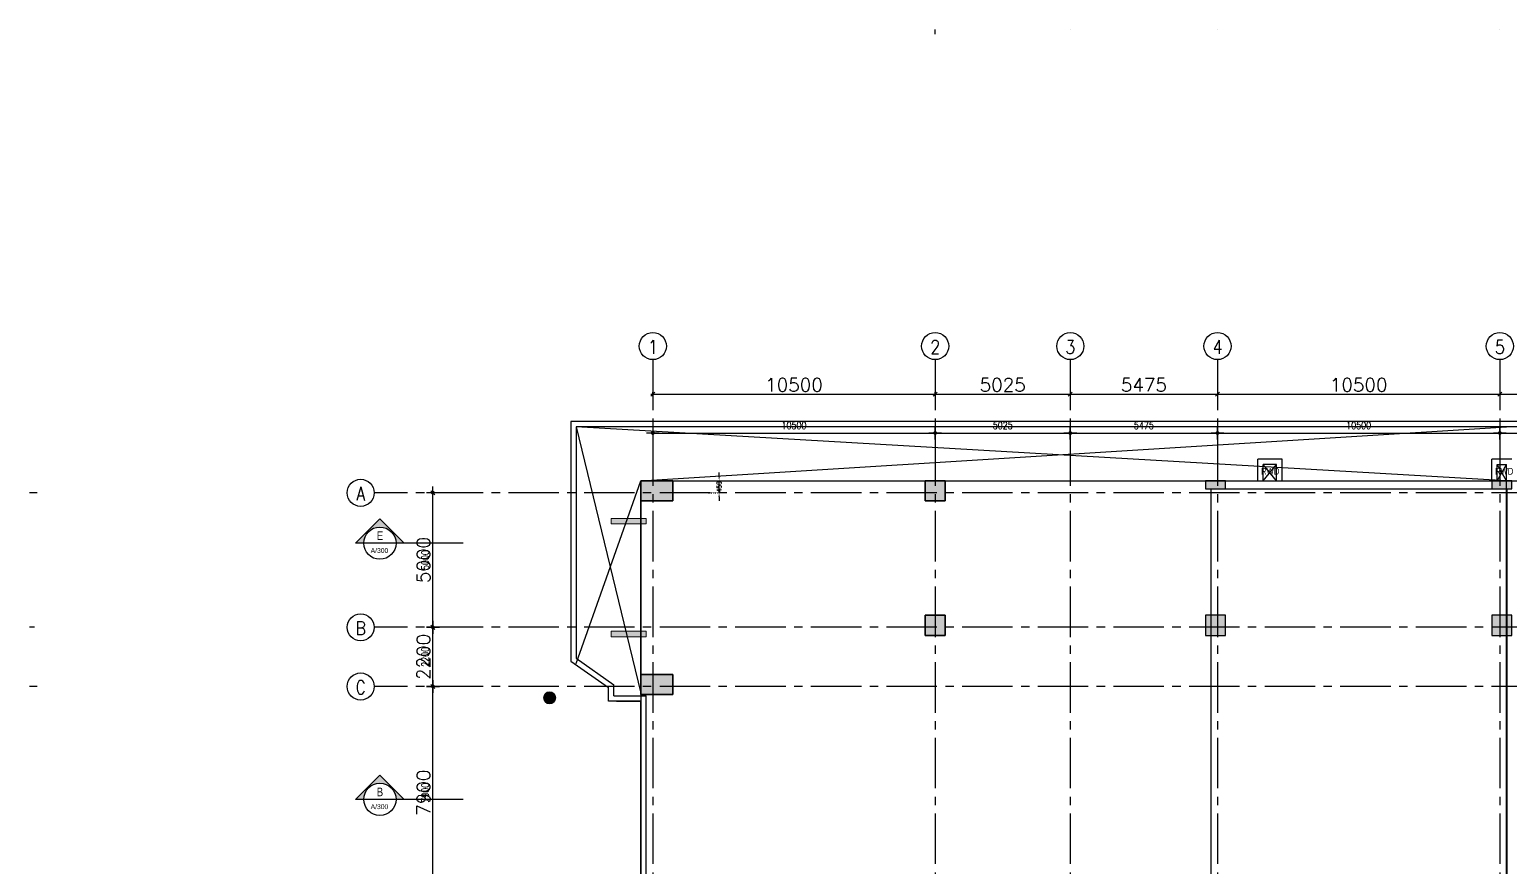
# Model space of a CAD drawing. Header units: millimetres. Extents: x 9951103 to 10069403, y -1438285 to -1363322.
# Drawn here: x 9951103 to 10006100, y -1394396 to -1363322 of the extents above; entities that cross this region are included whole.
import ezdxf
from ezdxf.enums import TextEntityAlignment as Align

# ---------------------------------------------------------------- set-up
doc = ezdxf.new("R2010")
doc.units = ezdxf.units.MM
doc.header["$MEASUREMENT"] = 0
doc.header["$PDMODE"] = 35
doc.linetypes.add('CENTER2', pattern=[1.125, 0.75, -0.125, 0.125, -0.125])
doc.linetypes.add('DOT', pattern=[0.25, 0, -0.25])
for name, color, linetype in [('A-DIM', 3, 'Continuous'), ('A-DIMN-100', 5, 'Continuous'), ('A-ELEV-MDUM', 4, 'Continuous'), ('A-GRID-100', 5, 'CENTER2'), ('A-REFR-SECT', 8, 'Continuous'), ('A-TEXT-NOTE-100', 4, 'Continuous'), ('A-WALL-MSNY', 3, 'Continuous'), ('BEAMSZ', 3, 'Continuous'), ('Footing Nos', 1, 'Continuous'), ('hatch', 8, 'Continuous'), ('S-BEAM', 6, 'Continuous'), ('S-COL', 200, 'Continuous'), ('S-CUTOUT', 11, 'Continuous'), ('S-GRID', 8, 'CENTER2'), ('S-HATH-CONC', 253, 'Continuous'), ('S-MIS', 8, 'Continuous')]:
    doc.layers.add(name, color=color, linetype=linetype)
doc.layers.add('STR COL', color=200, linetype='Continuous', lineweight=15)
doc.layers.add('STR HATCH', color=25, linetype='Continuous', lineweight=15)
doc.styles.add('ARIAL', font='arial.ttf', dxfattribs={"width": 0.8})
doc.styles.add('RomanS', font='romans.shx')
doc.styles.add('ROMANS-TITLE', font='ROMANS.shx', dxfattribs={"width": 0.8})
doc.styles.get("Standard").update_dxf_attribs({"font": 'arial.ttf'})
doc.dimstyles.new('A-100-DIM-INT', dxfattribs={"dimscale": 100, "dimtxt": 1.8, "dimasz": 1.5, "dimexe": 0, "dimexo": 0, "dimgap": 1, "dimtad": 0, "dimdec": 0, "dimdsep": 46, "dimtxsty": 'ROMANS-TITLE', "dimcen": 0.025, "dimclrd": 8, "dimclre": 8, "dimclrt": 7, "dimazin": 2, "dimtfac": 1, "dimtdec": 0, "dimtix": 1, "dimtmove": 2, "dimatfit": 3, "dimfxl": 1, "dimtolj": 1, "dimtzin": 0, "dimarcsym": 0})
doc.dimstyles.new('A-150-DIM-EXT', dxfattribs={"dimscale": 150, "dimtxt": 1.8, "dimasz": 0.008, "dimexe": 100, "dimexo": 100, "dimgap": 1, "dimtad": 1, "dimdec": 0, "dimdsep": 46, "dimtxsty": 'ROMANS-TITLE', "dimblk1": 'WSA-DOT-100', "dimblk2": 'WSA-DOT-100', "dimsah": 1, "dimcen": 0.025, "dimse1": 1, "dimse2": 1, "dimclrd": 5, "dimclre": 5, "dimclrt": 7, "dimazin": 2, "dimtfac": 1, "dimtdec": 0, "dimtix": 1, "dimtmove": 2, "dimatfit": 3, "dimldrblk": 'WSA-DOT-100', "dimfxl": 1, "dimtolj": 1, "dimtzin": 0, "dimarcsym": 0})
doc.dimstyles.new('SECDIM', dxfattribs={"dimtxt": 250, "dimasz": 150, "dimexe": 75, "dimexo": 100, "dimgap": 100, "dimtad": 1, "dimdec": 0, "dimzin": 0, "dimdsep": 46, "dimtxsty": 'RomanS', "dimblk1": 'OBLIQUE', "dimblk2": 'OBLIQUE', "dimsah": 1, "dimcen": 0, "dimdle": 75, "dimclrd": 8, "dimclre": 8, "dimclrt": 3, "dimadec": 0, "dimazin": 0, "dimtfac": 1, "dimtdec": 0, "dimtofl": 0, "dimtmove": 2, "dimatfit": 3, "dimldrblk": 'OBLIQUE', "dimfxl": 1, "dimtolj": 1, "dimtzin": 0, "dimarcsym": 0})

# ---------------------------------------------------------------- blocks, each defined once
blk = doc.blocks.new('A-SEC-REF-ARROW-1')
at = {"layer": 'A-REFR-SECT'}
h = blk.add_hatch(color=8, dxfattribs=at)
edge = h.paths.add_edge_path()
edge.add_line((0, 904), (0, 600))
edge.add_ellipse((0, 0), major_axis=(424, 424), ratio=1, start_angle=45, end_angle=135)
edge.add_ellipse((0, 0), major_axis=(424, 424), ratio=1, start_angle=135, end_angle=225)
edge.add_line((0, -600), (0, -904))
edge.add_line((0, -904), (-904, 0))
edge.add_line((-904, 0), (0, 904))
at = {"layer": 'A-REFR-SECT', "color": 8, "linetype": 'Continuous', "ltscale": 100}
for p, q in [((-904, 0), (0, 904)), ((0, 904), (0, 600)), ((0, -904), (-904, 0)), ((0, -600), (0, -904))]:
    blk.add_line(p, q, dxfattribs=at)
at = {"layer": 'A-REFR-SECT', "color": 8, "linetype": 'Continuous'}
blk.add_circle((0, 0), 600, dxfattribs=at)
blk = doc.blocks.new('A-SEC-REF-1')
at = {"layer": 'A-REFR-SECT', "ltscale": 800}
blk.add_line((-600, 0), (600, 0), dxfattribs=at)
at = {"layer": 'A-REFR-SECT', "color": 4, "linetype": 'Continuous', "style": 'ARIAL', "width": 0.8}
for tag, height, p in [('SECTION-LETTER', 320, (-1, 276)), ('DRAWING-REF', 180, (15, -270))]:
    blk.add_attdef(tag, text='', height=height, dxfattribs=at).set_placement(p, align=Align.MIDDLE)
blk = doc.blocks.new('*D131')
at = {"layer": 'Defpoints', "color": 0}
for p in [(9976345, -1380094), (9976746, -1380094), (9976345, -1380543)]:
    blk.add_point(p, dxfattribs=at)
at = {"layer": 'Footing Nos', "color": 8, "lineweight": -2}
for p, q in [((9976746, -1379944), (9976746, -1379794)), ((9976746, -1380543), (9976746, -1380094)), ((9976746, -1380693), (9976746, -1380843))]:
    blk.add_line(p, q, dxfattribs=at)
at = {"layer": 'Footing Nos', "color": 8, "linetype": 'DOT', "lineweight": -2}
for p, q in [((9976345, -1380094), (9976746, -1380094)), ((9976345, -1380543), (9976746, -1380543))]:
    blk.add_line(p, q, dxfattribs=at)
at = {"layer": 'Footing Nos', "color": 8}
for points in [[(9976721, -1379944), (9976771, -1379944), (9976746, -1380094)], [(9976771, -1380693), (9976721, -1380693), (9976746, -1380543)]]:
    blk.add_solid(points, dxfattribs=at)
at = {"layer": 'Footing Nos', "color": 7, "insert": (9976746, -1380319), "char_height": 180, "attachment_point": 5, "rotation": 90, "style": 'ROMANS-TITLE'}
blk.add_mtext('\\A1;450', dxfattribs=at)
blk = doc.blocks.new('WSA-DOT-100')
at = {"layer": 'A-DIMN-100', "color": 5}
for p, q in [((-200, 0), (200, 0)), ((0, -200), (0, 200))]:
    blk.add_line(p, q, dxfattribs=at)
at = {"layer": 'A-DIMN-100', "color": 1, "const_width": 60}
blk.add_lwpolyline([(-30, 0, 1), (30, 0, 1)], format="xyb", close=True, dxfattribs=at)
blk = doc.blocks.new('*D100')
at = {"layer": 'Defpoints', "color": 0}
for p in [(11369, 51833), (21869, 52002), (21869, 51833)]:
    blk.add_point(p, dxfattribs=at)
at = {"layer": 'S-HATH-CONC', "color": 8, "lineweight": -2}
for p, q in [((21869, 66833), (21869, 67002)), ((11370, 52002), (21868, 52002))]:
    blk.add_line(p, q, dxfattribs=at)
at = {"layer": 'S-HATH-CONC', "color": 8, "lineweight": -2, "xscale": 1.2, "yscale": 1.2, "zscale": 1.2, "rotation": 180}
blk.add_blockref('WSA-DOT-100', (11369, 52002), dxfattribs=at)
at = {"layer": 'S-HATH-CONC', "color": 8, "lineweight": -2, "xscale": 1.2, "yscale": 1.2, "zscale": 1.2}
blk.add_blockref('WSA-DOT-100', (21869, 52002), dxfattribs=at)
at = {"layer": 'S-HATH-CONC', "color": 8, "insert": (16619, 52287), "char_height": 270, "attachment_point": 5, "style": 'ROMANS-TITLE'}
blk.add_mtext('\\A1;10500', dxfattribs=at)
blk = doc.blocks.new('*D101')
at = {"layer": 'Defpoints', "color": 0}
for p in [(21869, 51833), (26894, 52002), (26894, 52002)]:
    blk.add_point(p, dxfattribs=at)
at = {"layer": 'S-HATH-CONC', "color": 8, "lineweight": -2}
for p, q in [((26894, 67002), (26894, 67002)), ((21870, 52002), (26893, 52002))]:
    blk.add_line(p, q, dxfattribs=at)
at = {"layer": 'S-HATH-CONC', "color": 8, "lineweight": -2, "xscale": 1.2, "yscale": 1.2, "zscale": 1.2, "rotation": 180}
blk.add_blockref('WSA-DOT-100', (21869, 52002), dxfattribs=at)
at = {"layer": 'S-HATH-CONC', "color": 8, "lineweight": -2, "xscale": 1.2, "yscale": 1.2, "zscale": 1.2}
blk.add_blockref('WSA-DOT-100', (26894, 52002), dxfattribs=at)
at = {"layer": 'S-HATH-CONC', "color": 8, "insert": (24382, 52287), "char_height": 270, "attachment_point": 5, "style": 'ROMANS-TITLE'}
blk.add_mtext('\\A1;5025', dxfattribs=at)
blk = doc.blocks.new('*D102')
at = {"layer": 'Defpoints', "color": 0}
for p in [(26894, 52002), (32369, 52002), (32369, 52002)]:
    blk.add_point(p, dxfattribs=at)
at = {"layer": 'S-HATH-CONC', "color": 8, "lineweight": -2}
for p, q in [((32369, 67002), (32369, 67002)), ((26895, 52002), (32368, 52002))]:
    blk.add_line(p, q, dxfattribs=at)
at = {"layer": 'S-HATH-CONC', "color": 8, "lineweight": -2, "xscale": 1.2, "yscale": 1.2, "zscale": 1.2, "rotation": 180}
blk.add_blockref('WSA-DOT-100', (26894, 52002), dxfattribs=at)
at = {"layer": 'S-HATH-CONC', "color": 8, "lineweight": -2, "xscale": 1.2, "yscale": 1.2, "zscale": 1.2}
blk.add_blockref('WSA-DOT-100', (32369, 52002), dxfattribs=at)
at = {"layer": 'S-HATH-CONC', "color": 8, "insert": (29632, 52287), "char_height": 270, "attachment_point": 5, "style": 'ROMANS-TITLE'}
blk.add_mtext('\\A1;5475', dxfattribs=at)
blk = doc.blocks.new('*D103')
at = {"layer": 'Defpoints', "color": 0}
for p in [(32369, 52002), (42869, 52002), (42869, 52002)]:
    blk.add_point(p, dxfattribs=at)
at = {"layer": 'S-HATH-CONC', "color": 8, "lineweight": -2}
for p, q in [((42869, 67002), (42869, 67002)), ((32370, 52002), (42868, 52002))]:
    blk.add_line(p, q, dxfattribs=at)
at = {"layer": 'S-HATH-CONC', "color": 8, "lineweight": -2, "xscale": 1.2, "yscale": 1.2, "zscale": 1.2, "rotation": 180}
blk.add_blockref('WSA-DOT-100', (32369, 52002), dxfattribs=at)
at = {"layer": 'S-HATH-CONC', "color": 8, "lineweight": -2, "xscale": 1.2, "yscale": 1.2, "zscale": 1.2}
blk.add_blockref('WSA-DOT-100', (42869, 52002), dxfattribs=at)
at = {"layer": 'S-HATH-CONC', "color": 8, "insert": (37619, 52287), "char_height": 270, "attachment_point": 5, "style": 'ROMANS-TITLE'}
blk.add_mtext('\\A1;10500', dxfattribs=at)
blk = doc.blocks.new('*D104')
at = {"layer": 'Defpoints', "color": 0}
for p in [(42869, 52002), (53369, 52002), (53369, 52002)]:
    blk.add_point(p, dxfattribs=at)
at = {"layer": 'S-HATH-CONC', "color": 8, "lineweight": -2}
for p, q in [((53369, 67002), (53369, 67002)), ((42871, 52002), (53368, 52002))]:
    blk.add_line(p, q, dxfattribs=at)
at = {"layer": 'S-HATH-CONC', "color": 8, "lineweight": -2, "xscale": 1.2, "yscale": 1.2, "zscale": 1.2, "rotation": 180}
blk.add_blockref('WSA-DOT-100', (42869, 52002), dxfattribs=at)
at = {"layer": 'S-HATH-CONC', "color": 8, "lineweight": -2, "xscale": 1.2, "yscale": 1.2, "zscale": 1.2}
blk.add_blockref('WSA-DOT-100', (53369, 52002), dxfattribs=at)
at = {"layer": 'S-HATH-CONC', "color": 8, "insert": (48119, 52287), "char_height": 270, "attachment_point": 5, "style": 'ROMANS-TITLE'}
blk.add_mtext('\\A1;10500', dxfattribs=at)
blk = doc.blocks.new('*D110')
at = {"layer": 'Defpoints', "color": 0}
for p in [(3191, 42580), (3477, 42580), (3160, 34680)]:
    blk.add_point(p, dxfattribs=at)
at = {"layer": 'S-HATH-CONC', "color": 8, "lineweight": -2}
for p, q in [((-11523, 42580), (-11809, 42580)), ((3191, 34681), (3191, 42579))]:
    blk.add_line(p, q, dxfattribs=at)
at = {"layer": 'S-HATH-CONC', "color": 8, "lineweight": -2, "xscale": 1.2, "yscale": 1.2, "zscale": 1.2}
for p, rotation in [((3191, 42580), 90), ((3191, 34680), 270)]:
    blk.add_blockref('WSA-DOT-100', p, dxfattribs=dict(at, rotation=rotation))
at = {"layer": 'S-HATH-CONC', "color": 8, "insert": (2906, 38630), "char_height": 270, "attachment_point": 5, "rotation": 90, "style": 'ROMANS-TITLE'}
blk.add_mtext('\\A1;7900', dxfattribs=at)
blk = doc.blocks.new('*D111')
at = {"layer": 'Defpoints', "color": 0}
for p in [(3191, 44780), (3372, 44780), (3477, 42580)]:
    blk.add_point(p, dxfattribs=at)
at = {"layer": 'S-HATH-CONC', "color": 8, "lineweight": -2}
for p, q in [((-11628, 44780), (-11809, 44780)), ((3191, 42582), (3191, 44779))]:
    blk.add_line(p, q, dxfattribs=at)
at = {"layer": 'S-HATH-CONC', "color": 8, "lineweight": -2, "xscale": 1.2, "yscale": 1.2, "zscale": 1.2}
for p, rotation in [((3191, 44780), 90), ((3191, 42580), 270)]:
    blk.add_blockref('WSA-DOT-100', p, dxfattribs=dict(at, rotation=rotation))
at = {"layer": 'S-HATH-CONC', "color": 8, "insert": (2906, 43680), "char_height": 270, "attachment_point": 5, "rotation": 90, "style": 'ROMANS-TITLE'}
blk.add_mtext('\\A1;2200', dxfattribs=at)
blk = doc.blocks.new('*D112')
at = {"layer": 'Defpoints', "color": 0}
for p in [(3191, 49780), (3477, 49780), (3372, 44780)]:
    blk.add_point(p, dxfattribs=at)
at = {"layer": 'S-HATH-CONC', "color": 8, "lineweight": -2}
for p, q in [((-11523, 49780), (-11809, 49780)), ((3191, 44782), (3191, 49779))]:
    blk.add_line(p, q, dxfattribs=at)
at = {"layer": 'S-HATH-CONC', "color": 8, "lineweight": -2, "xscale": 1.2, "yscale": 1.2, "zscale": 1.2}
for p, rotation in [((3191, 49780), 90), ((3191, 44780), 270)]:
    blk.add_blockref('WSA-DOT-100', p, dxfattribs=dict(at, rotation=rotation))
at = {"layer": 'S-HATH-CONC', "color": 8, "insert": (2906, 47280), "char_height": 270, "attachment_point": 5, "rotation": 90, "style": 'ROMANS-TITLE'}
blk.add_mtext('\\A1;5000', dxfattribs=at)
blk = doc.blocks.new('_Oblique')
at = {"color": 0, "linetype": 'ByBlock', "lineweight": -2}
blk.add_line((-0.5, -0.5), (0.5, 0.5), dxfattribs=at)
blk = doc.blocks.new('*D132')
at = {"layer": 'A-DIM', "color": 8, "linetype": 'ByBlock', "lineweight": -2, "ltscale": 4}
for p, q in [((11294, 53443), (21944, 53443)), ((11369, 53375), (11369, 53518)), ((21869, 53375), (21869, 53518))]:
    blk.add_line(p, q, dxfattribs=at)
at = {"layer": 'Defpoints', "color": 0}
for p in [(21869, 53443), (11369, 53275), (21869, 53275)]:
    blk.add_point(p, dxfattribs=at)
at = {"layer": 'A-DIM', "color": 8, "lineweight": -2, "xscale": 150, "yscale": 150, "zscale": 150, "rotation": 180}
blk.add_blockref('_Oblique', (11369, 53443), dxfattribs=at)
at = {"layer": 'A-DIM', "color": 8, "lineweight": -2, "xscale": 150, "yscale": 150, "zscale": 150}
blk.add_blockref('_Oblique', (21869, 53443), dxfattribs=at)
at = {"layer": 'A-DIM', "color": 8, "insert": (16619, 53793), "char_height": 500, "attachment_point": 5, "style": 'RomanS'}
blk.add_mtext('\\A1;10500', dxfattribs=at)
blk = doc.blocks.new('*D133')
at = {"layer": 'A-DIM', "color": 8, "linetype": 'ByBlock', "lineweight": -2, "ltscale": 4}
for p, q in [((21794, 53443), (26969, 53443)), ((21869, 53375), (21869, 53518)), ((26894, 53543), (26894, 53518))]:
    blk.add_line(p, q, dxfattribs=at)
at = {"layer": 'Defpoints', "color": 0}
for p in [(26894, 53443), (26894, 53443), (21869, 53275)]:
    blk.add_point(p, dxfattribs=at)
at = {"layer": 'A-DIM', "color": 8, "lineweight": -2, "xscale": 150, "yscale": 150, "zscale": 150, "rotation": 180}
blk.add_blockref('_Oblique', (21869, 53443), dxfattribs=at)
at = {"layer": 'A-DIM', "color": 8, "lineweight": -2, "xscale": 150, "yscale": 150, "zscale": 150}
blk.add_blockref('_Oblique', (26894, 53443), dxfattribs=at)
at = {"layer": 'A-DIM', "color": 8, "insert": (24382, 53793), "char_height": 500, "attachment_point": 5, "style": 'RomanS'}
blk.add_mtext('\\A1;5025', dxfattribs=at)
blk = doc.blocks.new('*D134')
at = {"layer": 'A-DIM', "color": 8, "linetype": 'ByBlock', "lineweight": -2, "ltscale": 4}
for p, q in [((26819, 53443), (32444, 53443)), ((26894, 53543), (26894, 53518)), ((32369, 53543), (32369, 53518))]:
    blk.add_line(p, q, dxfattribs=at)
at = {"layer": 'Defpoints', "color": 0}
for p in [(26894, 53443), (32369, 53443), (32369, 53443)]:
    blk.add_point(p, dxfattribs=at)
at = {"layer": 'A-DIM', "color": 8, "lineweight": -2, "xscale": 150, "yscale": 150, "zscale": 150, "rotation": 180}
blk.add_blockref('_Oblique', (26894, 53443), dxfattribs=at)
at = {"layer": 'A-DIM', "color": 8, "lineweight": -2, "xscale": 150, "yscale": 150, "zscale": 150}
blk.add_blockref('_Oblique', (32369, 53443), dxfattribs=at)
at = {"layer": 'A-DIM', "color": 8, "insert": (29632, 53793), "char_height": 500, "attachment_point": 5, "style": 'RomanS'}
blk.add_mtext('\\A1;5475', dxfattribs=at)
blk = doc.blocks.new('*D135')
at = {"layer": 'A-DIM', "color": 8, "linetype": 'ByBlock', "lineweight": -2, "ltscale": 4}
for p, q in [((32294, 53443), (42944, 53443)), ((32369, 53543), (32369, 53518)), ((42869, 53543), (42869, 53518))]:
    blk.add_line(p, q, dxfattribs=at)
at = {"layer": 'Defpoints', "color": 0}
for p in [(32369, 53443), (42869, 53443), (42869, 53443)]:
    blk.add_point(p, dxfattribs=at)
at = {"layer": 'A-DIM', "color": 8, "lineweight": -2, "xscale": 150, "yscale": 150, "zscale": 150, "rotation": 180}
blk.add_blockref('_Oblique', (32369, 53443), dxfattribs=at)
at = {"layer": 'A-DIM', "color": 8, "lineweight": -2, "xscale": 150, "yscale": 150, "zscale": 150}
blk.add_blockref('_Oblique', (42869, 53443), dxfattribs=at)
at = {"layer": 'A-DIM', "color": 8, "insert": (37619, 53793), "char_height": 500, "attachment_point": 5, "style": 'RomanS'}
blk.add_mtext('\\A1;10500', dxfattribs=at)
blk = doc.blocks.new('*D136')
at = {"layer": 'A-DIM', "color": 8, "linetype": 'ByBlock', "lineweight": -2, "ltscale": 4}
for p, q in [((42794, 53443), (53444, 53443)), ((42869, 53543), (42869, 53518)), ((53369, 53543), (53369, 53518))]:
    blk.add_line(p, q, dxfattribs=at)
at = {"layer": 'Defpoints', "color": 0}
for p in [(42869, 53443), (53369, 53443), (53369, 53443)]:
    blk.add_point(p, dxfattribs=at)
at = {"layer": 'A-DIM', "color": 8, "lineweight": -2, "xscale": 150, "yscale": 150, "zscale": 150, "rotation": 180}
blk.add_blockref('_Oblique', (42869, 53443), dxfattribs=at)
at = {"layer": 'A-DIM', "color": 8, "lineweight": -2, "xscale": 150, "yscale": 150, "zscale": 150}
blk.add_blockref('_Oblique', (53369, 53443), dxfattribs=at)
at = {"layer": 'A-DIM', "color": 8, "insert": (48119, 53793), "char_height": 500, "attachment_point": 5, "style": 'RomanS'}
blk.add_mtext('\\A1;10500', dxfattribs=at)
blk = doc.blocks.new('*D142')
at = {"layer": 'A-DIM', "color": 8, "linetype": 'ByBlock', "lineweight": -2, "ltscale": 4}
for p, q in [((3377, 42580), (3116, 42580)), ((3191, 34605), (3191, 42655)), ((3260, 34680), (3266, 34680))]:
    blk.add_line(p, q, dxfattribs=at)
at = {"layer": 'Defpoints', "color": 0}
for p in [(3191, 42580), (3477, 42580), (3160, 34680)]:
    blk.add_point(p, dxfattribs=at)
at = {"layer": 'A-DIM', "color": 8, "lineweight": -2, "xscale": 150, "yscale": 150, "zscale": 150}
for p, rotation in [((3191, 42580), 90), ((3191, 34680), 270)]:
    blk.add_blockref('_Oblique', p, dxfattribs=dict(at, rotation=rotation))
at = {"layer": 'A-DIM', "color": 8, "insert": (2841, 38630), "char_height": 500, "attachment_point": 5, "rotation": 90, "style": 'RomanS'}
blk.add_mtext('\\A1;7900', dxfattribs=at)
blk = doc.blocks.new('*D143')
at = {"layer": 'A-DIM', "color": 8, "linetype": 'ByBlock', "lineweight": -2, "ltscale": 4}
for p, q in [((3272, 44780), (3116, 44780)), ((3191, 42505), (3191, 44855)), ((3377, 42580), (3116, 42580))]:
    blk.add_line(p, q, dxfattribs=at)
at = {"layer": 'Defpoints', "color": 0}
for p in [(3191, 44780), (3372, 44780), (3477, 42580)]:
    blk.add_point(p, dxfattribs=at)
at = {"layer": 'A-DIM', "color": 8, "lineweight": -2, "xscale": 150, "yscale": 150, "zscale": 150}
for p, rotation in [((3191, 44780), 90), ((3191, 42580), 270)]:
    blk.add_blockref('_Oblique', p, dxfattribs=dict(at, rotation=rotation))
at = {"layer": 'A-DIM', "color": 8, "insert": (2841, 43680), "char_height": 500, "attachment_point": 5, "rotation": 90, "style": 'RomanS'}
blk.add_mtext('\\A1;2200', dxfattribs=at)
blk = doc.blocks.new('*D144')
at = {"layer": 'A-DIM', "color": 8, "linetype": 'ByBlock', "lineweight": -2, "ltscale": 4}
for p, q in [((3377, 49780), (3116, 49780)), ((3191, 44705), (3191, 49855)), ((3272, 44780), (3116, 44780))]:
    blk.add_line(p, q, dxfattribs=at)
at = {"layer": 'Defpoints', "color": 0}
for p in [(3191, 49780), (3477, 49780), (3372, 44780)]:
    blk.add_point(p, dxfattribs=at)
at = {"layer": 'A-DIM', "color": 8, "lineweight": -2, "xscale": 150, "yscale": 150, "zscale": 150}
for p, rotation in [((3191, 49780), 90), ((3191, 44780), 270)]:
    blk.add_blockref('_Oblique', p, dxfattribs=dict(at, rotation=rotation))
at = {"layer": 'A-DIM', "color": 8, "insert": (2841, 47280), "char_height": 500, "attachment_point": 5, "rotation": 90, "style": 'RomanS'}
blk.add_mtext('\\A1;5000', dxfattribs=at)
blk = doc.blocks.new('A$C5ABE449E')
at = {"layer": 'STR HATCH'}
blk.add_hatch(color=8, dxfattribs=at).paths.add_polyline_path([(75, 75), (825, 75), (825, 825), (75, 825)])
at = {"layer": 'STR COL', "color": 8}
blk.add_lwpolyline([(75, 75), (825, 75), (825, 825), (75, 825)], close=True, dxfattribs=at)
blk = doc.blocks.new('A$C2C6B63A1')
at = {"layer": 'STR HATCH'}
blk.add_hatch(color=256, dxfattribs=at).paths.add_polyline_path([(0, 75), (1200, 75), (1200, 825), (0, 825)])
at = {"layer": 'STR COL'}
blk.add_lwpolyline([(0, 75), (1200, 75), (1200, 825), (0, 825)], close=True, dxfattribs=at)
blk = doc.blocks.new('REV COL LAYOUT')
at = {"layer": 'STR HATCH'}
for points in [[(24388, 7772), (25138, 7772), (25138, 8072), (24388, 8072)], [(35038, 7772), (35788, 7772), (35788, 8072), (35038, 8072)], [(2288, 6673), (3588, 6673), (3588, 6473), (2288, 6473)], [(2288, 2473), (3588, 2473), (3588, 2273), (2288, 2273)]]:
    blk.add_hatch(color=8, dxfattribs=at).paths.add_polyline_path(points)
h = blk.add_hatch(color=8, dxfattribs=at)
edge = h.paths.add_edge_path()
edge.add_arc((0, 0), 225, 0, 360)
at = {"layer": 'STR COL', "color": 8}
for points in [[(24388, 7772), (25138, 7772), (25138, 8072), (24388, 8072)], [(35038, 7772), (35788, 7772), (35788, 8072), (35038, 8072)], [(2288, 6673), (3588, 6673), (3588, 6473), (2288, 6473)], [(2288, 2473), (3588, 2473), (3588, 2273), (2288, 2273)]]:
    blk.add_lwpolyline(points, close=True, dxfattribs=at)
blk.add_circle((0, 0), 225, dxfattribs=at)
at = {"layer": 'A-WALL-MSNY', "color": 8}
for p in [(3388, 7247), (3388, 47)]:
    blk.add_blockref('A$C2C6B63A1', p, dxfattribs=at)
at = {"layer": 'hatch', "color": 8}
for p in [(13888, 7247), (13886, 2247), (24311, 2247), (34962, 2247)]:
    blk.add_blockref('A$C5ABE449E', p, dxfattribs=at)
blk = doc.blocks.new('A$C1FD4616B')
at = {"layer": 'S-MIS', "color": 8}
for p, q in [((67716, 64019), (-634, 64019)), ((-634, 64019), (-634, 55116)), ((67516, 63819), (-434, 63819)), ((-434, 63819), (-434, 55220)), ((-634, 55116), (766, 54130)), ((-434, 55220), (966, 54234)), ((766, 53619), (766, 54130)), ((966, 53819), (966, 54234)), ((1966, 53619), (766, 53619)), ((966, 53819), (2166, 53819)), ((1066, 53619), (1966, 53619)), ((1966, 26620), (1966, 53619)), ((2166, 26420), (2166, 53819))]:
    blk.add_line(p, q, dxfattribs=at)
blk = doc.blocks.new('A$C3E527FA5')
at = {"layer": 'S-HATH-CONC'}
for points in [[(42569.4, 49930.4), (43319.4, 49930.4), (43319.4, 50230.4), (42569.4, 50230.4)], [(42567.8, 44480.4), (43317.8, 44480.4), (43317.8, 45230.4), (42567.8, 45230.4)]]:
    blk.add_hatch(color=8, dxfattribs=at).paths.add_polyline_path(points)
at = {"color": 8}
for points in [[(10919.1, 50230.4), (12119.1, 50230.4), (12119.1, 49480.4), (10919.1, 49480.4)], [(21494.2, 50230.4), (22244.2, 50230.4), (22244.2, 49480.4), (21494.2, 49480.4)], [(31919.3, 49930.4), (32669.3, 49930.4), (32669.3, 50230.4), (31919.3, 50230.4)], [(21494.2, 45230.4), (22244.2, 45230.4), (22244.2, 44480.4), (21494.2, 44480.4)], [(31917.7, 44480.4), (32667.7, 44480.4), (32667.7, 45230.4), (31917.7, 45230.4)], [(10919.1, 43030.4), (12119.1, 43030.4), (12119.1, 42280.4), (10919.1, 42280.4)]]:
    blk.add_lwpolyline(points, close=True, dxfattribs=at)
at = {"layer": 'A-DIM', "color": 8, "linetype": 'ByBlock', "ltscale": 4}
for centre in [(11369.1, 55235.1), (21869.2, 55235.1), (26894.1, 55235.1), (32369.3, 55235.1), (42869.4, 55235.1), (503.4, 49780.4), (503.4, 44780.4), (503.4, 42580.4)]:
    blk.add_circle(centre, 503.4, dxfattribs=at)
at = {"layer": 'A-GRID-100', "color": 8, "linetype": 'CENTER2', "ltscale": 2500}
for p, q in [((11369.1, 54731.7), (11369.1, 2245.6)), ((21869.2, 54731.7), (21869.2, 2245.6)), ((26894.1, 54731.7), (26894.1, 2245.6)), ((32369.3, 54731.7), (32369.3, 2245.6)), ((42869.4, 54731.7), (42869.4, 2245.6)), ((80999.3, 49780.4), (1006.7, 49780.4)), ((80999.3, 44780.4), (1006.7, 44780.4)), ((80999.3, 42580.4), (1006.7, 42580.4))]:
    blk.add_line(p, q, dxfattribs=at)
at = {"layer": 'A-WALL-MSNY', "color": 8}
for p, q in [((9250.2, 52430.4), (8319.1, 52430.4)), ((8319.1, 52430.4), (8319.1, 51715.9)), ((9250.2, 52230.4), (8519.1, 52230.4)), ((8519.1, 52230.4), (8519.1, 51715.9))]:
    blk.add_line(p, q, dxfattribs=at)
at = {"layer": 'S-COL', "color": 8}
for points in [[(10919.1, 49480.4), (12119.1, 49480.4), (12119.1, 50230.4), (10919.1, 50230.4)], [(21494.2, 49480.4), (22244.2, 49480.4), (22244.2, 50230.4), (21494.2, 50230.4)], [(42569.4, 49930.4), (43319.4, 49930.4), (43319.4, 50230.4), (42569.4, 50230.4)], [(21492.6, 44480.4), (22242.6, 44480.4), (22242.6, 45230.4), (21492.6, 45230.4)], [(42567.8, 44480.4), (43317.8, 44480.4), (43317.8, 45230.4), (42567.8, 45230.4)], [(10919.1, 42280.4), (12119.1, 42280.4), (12119.1, 43030.4), (10919.1, 43030.4)]]:
    blk.add_lwpolyline(points, close=True, dxfattribs=at)
at = {"layer": 'BEAMSZ', "color": 8, "linetype": 'Continuous', "style": 'RomanS', "width": 0.85}
for s, p in [('1', (11371.5, 55201.5)), ('2', (21871.6, 55201.5)), ('3', (26896.5, 55201.5)), ('4', (32371.6, 55201.5)), ('5', (42871.7, 55201.5)), ('A', (505.7, 49746.8)), ('B', (505.7, 44746.8)), ('C', (505.7, 42546.8))]:
    blk.add_text(s, height=500, dxfattribs=at).set_placement(p, align=Align.MIDDLE)
at = {"layer": 'S-HATH-CONC', "color": 8}
for base, p1, p2, picture, middle in [((21869.2, 52002), (11369.1, 51833.5), (21869.2, 51833.5), '*D100', (16619.2, 52287)), ((26894.1, 52002), (21869.2, 51833.5), (26894.1, 52002), '*D101', (24381.7, 52287)), ((32369.3, 52002), (26894.1, 52002), (32369.3, 52002), '*D102', (29631.7, 52287)), ((42869.4, 52002), (32369.3, 52002), (42869.4, 52002), '*D103', (37619.3, 52287)), ((53369.5, 52002), (42869.4, 52002), (53369.5, 52002), '*D104', (48119.4, 52287))]:
    dim = blk.add_linear_dim(base=base, p1=p1, p2=p2, dimstyle='A-150-DIM-EXT', override={"dimse2": 0, "dimclrd": 8, "dimclre": 8, "dimclrt": 8}, dxfattribs=at)
    dim.commit()
    dim.dimension.update_dxf_attribs({"geometry": picture, "text_midpoint": middle})
for base, p1, p2, picture, middle in [((3191.2, 49780.4), (3372.2, 44780.4), (3476.7, 49780.4), '*D112', (2906.2, 47280.4)), ((3191.2, 44780.4), (3476.7, 42580.4), (3372.2, 44780.4), '*D111', (2906.2, 43680.4)), ((3191.2, 42580.4), (3159.5, 34680.3), (3476.7, 42580.4), '*D110', (2906.2, 38630.3))]:
    dim = blk.add_linear_dim(base=base, p1=p1, p2=p2, angle=90, dimstyle='A-150-DIM-EXT', override={"dimse2": 0, "dimclrd": 8, "dimclre": 8, "dimclrt": 8}, dxfattribs=at)
    dim.commit()
    dim.dimension.update_dxf_attribs({"geometry": picture, "text_midpoint": middle})
blk = doc.blocks.new('A$C38CA724D')
at = {"layer": 'A-DIM', "color": 8, "linetype": 'ByBlock', "ltscale": 4}
for centre in [(11369.1, 55235.1), (21869.2, 55235.1), (26894.1, 55235.1), (32369.3, 55235.1), (42869.4, 55235.1), (503.4, 49780.4), (503.4, 44780.4), (503.4, 42580.4)]:
    blk.add_circle(centre, 503.4, dxfattribs=at)
at = {"layer": 'A-WALL-MSNY', "color": 8}
for p, q in [((9250.2, 52430.4), (8319.1, 52430.4)), ((8319.1, 52430.4), (8319.1, 51715.9)), ((9250.2, 52230.4), (8519.1, 52230.4)), ((8519.1, 52230.4), (8519.1, 51715.9))]:
    blk.add_line(p, q, dxfattribs=at)
at = {"layer": 'S-GRID', "color": 8, "linetype": 'CENTER2', "ltscale": 2500}
for p, q in [((11369.1, 54731.7), (11369.1, 0)), ((21869.2, 54731.7), (21869.2, 0)), ((26894.1, 54731.7), (26894.1, 0)), ((32369.3, 54731.7), (32369.3, 0)), ((42869.4, 54731.7), (42869.4, 0)), ((80999.3, 49780.4), (1006.7, 49780.4)), ((80999.3, 44780.4), (1006.7, 44780.4)), ((80999.3, 42580.4), (1006.7, 42580.4))]:
    blk.add_line(p, q, dxfattribs=at)
at = {"layer": 'BEAMSZ', "color": 8, "linetype": 'Continuous', "style": 'RomanS', "width": 0.85}
for s, p in [('1', (11371.5, 55201.5)), ('2', (21871.6, 55201.5)), ('3', (26896.5, 55201.5)), ('4', (32371.6, 55201.5)), ('5', (42871.7, 55201.5)), ('A', (505.7, 49746.8)), ('B', (505.7, 44746.8)), ('C', (505.7, 42546.8))]:
    blk.add_text(s, height=500, dxfattribs=at).set_placement(p, align=Align.MIDDLE)
at = {"layer": 'A-DIM', "color": 8, "linetype": 'ByBlock', "ltscale": 4}
for base, p1, p2, picture, middle in [((21869.2, 53443), (11369.1, 53274.5), (21869.2, 53274.5), '*D132', (16619.2, 53793)), ((26894.1, 53443), (21869.2, 53274.5), (26894.1, 53443), '*D133', (24381.7, 53793)), ((32369.3, 53443), (26894.1, 53443), (32369.3, 53443), '*D134', (29631.7, 53793)), ((42869.4, 53443), (32369.3, 53443), (42869.4, 53443), '*D135', (37619.3, 53793)), ((53369.5, 53443), (42869.4, 53443), (53369.5, 53443), '*D136', (48119.4, 53793))]:
    dim = blk.add_linear_dim(base=base, p1=p1, p2=p2, dimstyle='SECDIM', override={"dimtxt": 500, "dimclrt": 8}, dxfattribs=at)
    dim.commit()
    dim.dimension.update_dxf_attribs({"geometry": picture, "text_midpoint": middle})
for base, p1, p2, picture, middle in [((3191.2, 49780.4), (3372.2, 44780.4), (3476.7, 49780.4), '*D144', (2841.2, 47280.4)), ((3191.2, 44780.4), (3476.7, 42580.4), (3372.2, 44780.4), '*D143', (2841.2, 43680.4)), ((3191.2, 42580.4), (3159.5, 34680.3), (3476.7, 42580.4), '*D142', (2841.2, 38630.3))]:
    dim = blk.add_linear_dim(base=base, p1=p1, p2=p2, angle=90, dimstyle='SECDIM', override={"dimtxt": 500, "dimclrt": 8}, dxfattribs=at)
    dim.commit()
    dim.dimension.update_dxf_attribs({"geometry": picture, "text_midpoint": middle})

msp = doc.modelspace()

# ---------------------------------------------------------------- linework, layer by layer
at = {"color": 8}
msp.add_lwpolyline([(10039581.3, -1423492.9), (10027156.7, -1423493.7), (10027156.7, -1424292.2), (10025081.3, -1424292.2), (10025081.3, -1423493.7), (10016656.6, -1423493.7), (10016656.6, -1424292.2), (10015906.6, -1424292.2), (10015906.6, -1423492.9), (10006231.5, -1423493.7), (10006231.5, -1424292.2), (10005481.5, -1424292.2), (10005481.5, -1423192.9), (10006031.5, -1423192.9), (10006031.5, -1386392.2), (10006031.5, -1386392.2), (10006031.5, -1385392.2), (10006031.5, -1385392.2), (10006031.5, -1380092.6), (10025081.3, -1380092.6), (10025081.3, -1379294.1), (10027156.7, -1379294.1), (10027156.7, -1380093.4), (10039581.3, -1380093.4)], close=True, dxfattribs=at)
at = {"layer": 'A-ELEV-MDUM', "color": 8}
for p, q in [((9996981.4, -1380092.6), (9997481.4, -1379493.4)), ((9997481.4, -1380092.6), (9996981.4, -1379493.4)), ((10005681.5, -1380093.4), (10006031.5, -1379493.4)), ((10006031.5, -1380092.6), (10005681.5, -1379493.4))]:
    msp.add_line(p, q, dxfattribs=at)
at = {"layer": 'A-REFR-SECT', "color": 8, "linetype": 'Continuous'}
for p, q in [((9967231.4, -1382415.5), (9964731.4, -1382415.5)), ((9967231.4, -1391939.3), (9964731.4, -1391939.3))]:
    msp.add_line(p, q, dxfattribs=at)
at = {"layer": 'A-WALL-MSNY', "color": 8}
for p, q in [((9996781.4, -1380092.6), (9996781.4, -1379293.4)), ((9997681.4, -1379293.4), (9996781.4, -1379293.4)), ((9997681.4, -1380092.6), (9997681.4, -1379293.4)), ((10005481.5, -1380093.4), (10005481.5, -1379293.4)), ((10006231.5, -1379293.4), (10005481.5, -1379293.4)), ((9996981.4, -1380092.6), (9996981.4, -1379493.4)), ((9997481.4, -1379493.4), (9996981.4, -1379493.4)), ((9997481.4, -1380092.6), (9997481.4, -1379493.4)), ((10005681.5, -1380093.4), (10005681.5, -1379493.4)), ((10005681.5, -1379493.4), (10006031.5, -1379493.4)), ((10006031.5, -1380092.6), (10006031.5, -1379493.4))]:
    msp.add_line(p, q, dxfattribs=at)
for points in [[(10006031.5, -1380393.4), (10006031.5, -1385093.4)], [(10006031.5, -1385843.4), (10006031.5, -1395250.5)]]:
    msp.add_lwpolyline(points, dxfattribs=at)
at = {"layer": 'hatch', "color": 8}
for q in [(9973831.3, -1423493), (10006531.5, -1380092.6)]:
    msp.add_line((9973831.3, -1380092.6), q, dxfattribs=at)
at = {"layer": 'S-BEAM', "color": 3, "ltscale": 1000}
for p, q in [((9973831.3, -1387293.4), (9973831.3, -1380093.4)), ((9973831.3, -1380093.4), (10005331.5, -1380093.4)), ((9973831.3, -1387293.4), (9973831.3, -1380093.4)), ((9973831.3, -1380093.4), (10005331.5, -1380093.4)), ((9973831.3, -1387293.4), (9973831.3, -1380093.4)), ((9973831.3, -1380093.4), (10005331.5, -1380093.4)), ((9973831.3, -1387293.4), (9973831.3, -1380093.4)), ((9973831.3, -1380093.4), (10005331.5, -1380093.4))]:
    msp.add_line(p, q, dxfattribs=at)
msp.add_lwpolyline([(9995043.7, -1380393.4), (10006043.9, -1380393.4), (10006043.9, -1395250.5), (9995043.7, -1395250.5), (9995043.7, -1395175.5), (9995043.7, -1395175.5), (9995043.7, -1380393.4)], dxfattribs=at)
at = {"layer": 'S-CUTOUT', "color": 8, "linetype": 'Continuous', "ltscale": 750}
for p, q in [((10006031.5, -1380093.4), (9971431.3, -1378093.4)), ((9971431.3, -1378093.4), (9973831.3, -1387994.7)), ((9973831.3, -1380093.4), (10006031.5, -1378093.4)), ((9971431.3, -1386893), (9973831.3, -1380093.4))]:
    msp.add_line(p, q, dxfattribs=at)

# ---------------------------------------------------------------- block references
at = {"color": 8}
msp.add_blockref('A$C3E527FA5', (9962912.1, -1430323.7), dxfattribs=at)
msp.add_blockref('A$C1FD4616B', (9971865.7, -1441912.4))
at = {"layer": 'A-REFR-SECT', "color": 8, "rotation": 269.9999999999999}
for p in [(9964131.4, -1382415.5), (9964131.4, -1391939.3)]:
    msp.add_blockref('A-SEC-REF-ARROW-1', p, dxfattribs=at)
at = {"layer": 'A-REFR-SECT', "color": 8, "ltscale": 800}
ref = msp.add_blockref('A-SEC-REF-1', (9964131.4, -1382415.5), dxfattribs=dict(at, xscale=-1))
ref.add_attrib('SECTION-LETTER', 'E', dxfattribs={"color": 8, "linetype": 'Continuous', "height": 320, "style": 'ARIAL', "width": 0.8}).set_placement((9964132.5, -1382139.9), align=Align.MIDDLE)
ref.add_attrib('DRAWING-REF', 'A/300', dxfattribs={"color": 8, "linetype": 'Continuous', "height": 180, "style": 'ARIAL', "width": 0.8}).set_placement((9964116, -1382685.3), align=Align.MIDDLE)
ref = msp.add_blockref('A-SEC-REF-1', (9964131.4, -1391939.3), dxfattribs=dict(at, xscale=-1))
ref.add_attrib('SECTION-LETTER', 'B', dxfattribs={"color": 8, "linetype": 'Continuous', "height": 320, "style": 'ARIAL', "width": 0.8}).set_placement((9964132.5, -1391663.8), align=Align.MIDDLE)
ref.add_attrib('DRAWING-REF', 'A/300', dxfattribs={"color": 8, "linetype": 'Continuous', "height": 180, "style": 'ARIAL', "width": 0.8}).set_placement((9964116, -1392209.1), align=Align.MIDDLE)
at = {"layer": 'S-BEAM', "ltscale": 1000}
msp.add_blockref('A$C38CA724D', (9962912.1, -1430323.8), dxfattribs=at)
at = {"layer": 'STR HATCH'}
msp.add_blockref('REV COL LAYOUT', (9970443.4, -1388165.7), dxfattribs=at)

# ---------------------------------------------------------------- texts
at = {"layer": 'A-TEXT-NOTE-100', "color": 8, "char_height": 250, "width": 7229.961, "attachment_point": 1}
for insert in [(9996900.1, -1379618.3), (10005600.2, -1379619)]:
    msp.add_mtext('\\pxt0;{\\fArial Narrow|b0|i0|c0|p34;RWD}', dxfattribs=dict(at, insert=insert))

# ---------------------------------------------------------------- dimensions: what is measured, and where the dimension line sits
at = {"layer": 'Footing Nos', "color": 8}
dim = msp.add_linear_dim(base=(9976746, -1380093.6), p1=(9976344.8, -1380543.4), p2=(9976344.8, -1380093.6), angle=90, dimstyle='A-100-DIM-INT', override={"dimfxl": 0}, dxfattribs=at)
dim.commit()
dim.dimension.update_dxf_attribs({"geometry": '*D131', "text_midpoint": (9976746, -1380318.5)})

doc.saveas('drawing.dxf')
